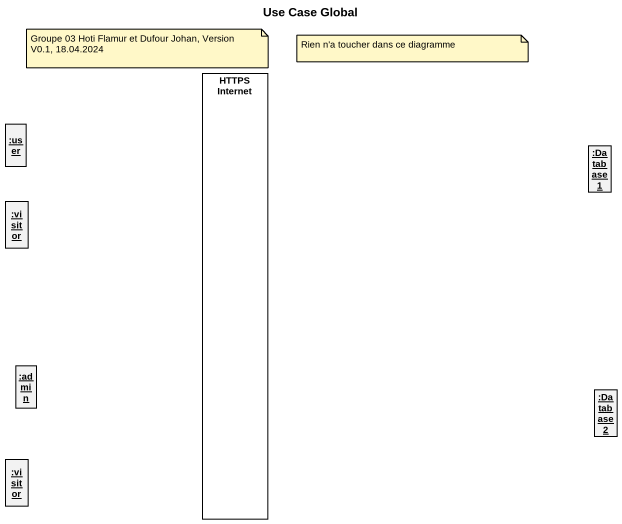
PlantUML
@startuml
title Use Case Global
allowmixing
hide circle
hide empty members
rectangle "HTTPS Internet" as HTTPS_Internet
object ":user" as user
object ":Database 1" as Database_1
object ":visitor" as visitor
object ":admin" as admin
object ":Database 2" as Database_2
object ":visitor" as visitor_2
note as N1
  Groupe 03 Hoti Flamur et Dufour Johan, Version V0.1, 18.04.2024
end note
note as N2
  Rien n'a toucher dans ce diagramme
end note
@enduml
